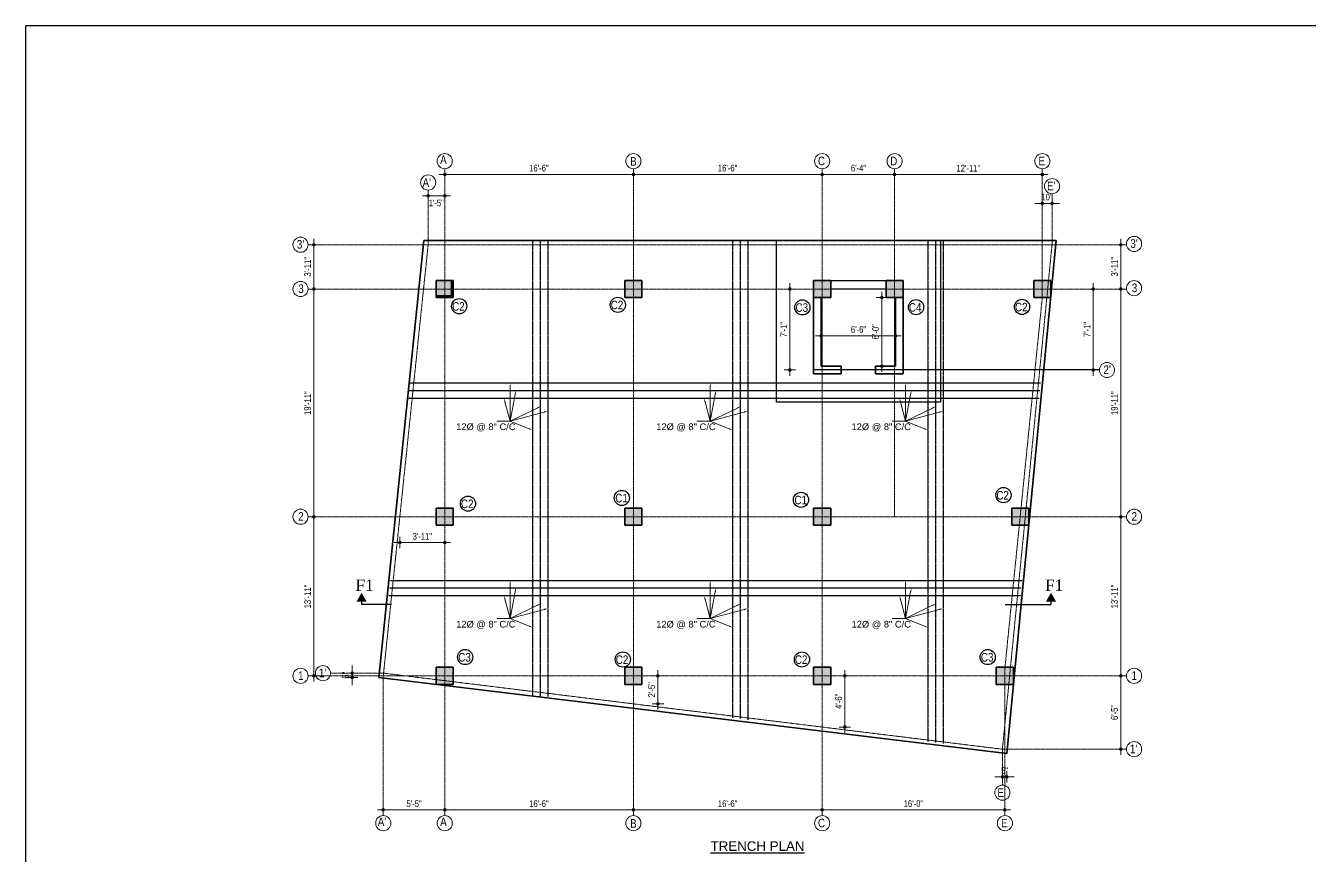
# Model space of a CAD drawing. Header units: inches. Extents: x 57837 to 133168, y 6972 to 27776.
# Drawn here: x 58634 to 59982, y 16868 to 17738 of the extents above; entities that cross this region are included whole.
import ezdxf

# ---------------------------------------------------------------- set-up
doc = ezdxf.new("R2010")
doc.units = ezdxf.units.IN
doc.header["$MEASUREMENT"] = 0
doc.linetypes.add('CENTER', pattern=[2, 1.25, -0.25, 0.25, -0.25])
doc.linetypes.add('CENTER2', pattern=[1.125, 0.75, -0.125, 0.125, -0.125])
for name, color, linetype, lineweight in [('0.15L', 210, 'Continuous', 15), ('CENTER', 9, 'CENTER', 5), ('col', 20, 'Continuous', 35), ('DIM', 2, 'Continuous', 13), ('rod position', 1, 'Continuous', 30)]:
    doc.layers.add(name, color=color, linetype=linetype, lineweight=lineweight)
doc.layers.add('LINE', color=3, linetype='Continuous')
doc.layers.add('text', color=255, linetype='Continuous')
doc.styles.add('Arial', font='arial.ttf', dxfattribs={"height": 6.5})
doc.styles.get("Standard").update_dxf_attribs({"font": 'ARIALN.TTF', "height": 7})
doc.styles.add('style1', font='times.ttf', dxfattribs={"height": 8})

msp = doc.modelspace()

# ---------------------------------------------------------------- hatches: boundary and pattern name
at = {"lineweight": 13}
h = msp.add_hatch(color=256, dxfattribs=at)
edge = h.paths.add_edge_path()
edge.add_arc((59074.3, 17582.4), 1.42, 0, 360)
h = msp.add_hatch(color=256, dxfattribs=at)
edge = h.paths.add_edge_path()
edge.add_arc((59272.3, 17582.4), 1.42, 0, 360)
h = msp.add_hatch(color=256, dxfattribs=at)
edge = h.paths.add_edge_path()
edge.add_arc((59272.3, 17582.4), 1.42, 0, 360)
h = msp.add_hatch(color=256, dxfattribs=at)
edge = h.paths.add_edge_path()
edge.add_arc((59470.5, 17582.4), 1.42, 0, 360)
h = msp.add_hatch(color=256, dxfattribs=at)
edge = h.paths.add_edge_path()
edge.add_arc((59470.5, 17582.4), 1.42, 0, 360)
h = msp.add_hatch(color=256, dxfattribs=at)
edge = h.paths.add_edge_path()
edge.add_arc((59546.5, 17582.4), 1.42, 0, 360)
h = msp.add_hatch(color=256, dxfattribs=at)
edge = h.paths.add_edge_path()
edge.add_arc((59546.5, 17582.4), 1.42, 0, 360)
h = msp.add_hatch(color=256, dxfattribs=at)
edge = h.paths.add_edge_path()
edge.add_arc((59701.5, 17582.4), 1.42, 0, 360)
h = msp.add_hatch(color=256, dxfattribs=at)
edge = h.paths.add_edge_path()
edge.add_arc((59056.9, 17559.9), 1.42, 0, 360)
h = msp.add_hatch(color=256, dxfattribs=at)
edge = h.paths.add_edge_path()
edge.add_arc((59074.3, 17559.9), 1.42, 0, 360)
h = msp.add_hatch(color=256, dxfattribs=at)
edge = h.paths.add_edge_path()
edge.add_arc((59701.5, 17552), 1.42, 0, 360)
h = msp.add_hatch(color=256, dxfattribs=at)
edge = h.paths.add_edge_path()
edge.add_arc((59711.7, 17552), 1.42, 0, 360)
h = msp.add_hatch(color=256, dxfattribs=at)
edge = h.paths.add_edge_path()
edge.add_arc((58936.9, 17508.6), 1.42, 0, 360)
h = msp.add_hatch(color=256, dxfattribs=at)
edge = h.paths.add_edge_path()
edge.add_arc((59783.8, 17508.6), 1.42, 0, 360)
h = msp.add_hatch(color=256, dxfattribs=at)
edge = h.paths.add_edge_path()
edge.add_arc((58936.9, 17462.1), 1.42, 0, 360)
h = msp.add_hatch(color=256, dxfattribs=at)
edge = h.paths.add_edge_path()
edge.add_arc((58936.9, 17462.1), 1.42, 0, 360)
h = msp.add_hatch(color=256, dxfattribs=at)
edge = h.paths.add_edge_path()
edge.add_arc((59436.6, 17462.1), 1.42, 0, 360)
h = msp.add_hatch(color=256, dxfattribs=at)
edge = h.paths.add_edge_path()
edge.add_arc((59755, 17462.1), 1.42, 0, 360)
h = msp.add_hatch(color=256, dxfattribs=at)
edge = h.paths.add_edge_path()
edge.add_arc((59783.8, 17462.1), 1.42, 0, 360)
h = msp.add_hatch(color=256, dxfattribs=at)
edge = h.paths.add_edge_path()
edge.add_arc((59783.8, 17462.1), 1.42, 0, 360)
h = msp.add_hatch(color=256, dxfattribs=at)
edge = h.paths.add_edge_path()
edge.add_arc((59533.1, 17453.1), 1.42, 0, 360)
h = msp.add_hatch(color=256, dxfattribs=at)
edge = h.paths.add_edge_path()
edge.add_arc((59469.5, 17413), 1.42, 0, 360)
h = msp.add_hatch(color=256, dxfattribs=at)
edge = h.paths.add_edge_path()
edge.add_arc((59547.5, 17413), 1.42, 0, 360)
h = msp.add_hatch(color=256, dxfattribs=at)
edge = h.paths.add_edge_path()
edge.add_arc((59533.1, 17381.1), 1.42, 0, 360)
h = msp.add_hatch(color=256, dxfattribs=at)
edge = h.paths.add_edge_path()
edge.add_arc((59436.6, 17377.1), 1.42, 0, 360)
h = msp.add_hatch(color=256, dxfattribs=at)
edge = h.paths.add_edge_path()
edge.add_arc((59755, 17377.1), 1.42, 0, 360)
h = msp.add_hatch(color=256, dxfattribs=at)
edge = h.paths.add_edge_path()
edge.add_arc((58936.9, 17223.1), 1.42, 0, 360)
h = msp.add_hatch(color=256, dxfattribs=at)
edge = h.paths.add_edge_path()
edge.add_arc((58936.9, 17223.1), 1.42, 0, 360)
h = msp.add_hatch(color=256, dxfattribs=at)
edge = h.paths.add_edge_path()
edge.add_arc((59783.8, 17223.1), 1.42, 0, 360)
h = msp.add_hatch(color=256, dxfattribs=at)
edge = h.paths.add_edge_path()
edge.add_arc((59783.8, 17223.1), 1.42, 0, 360)
h = msp.add_hatch(color=256, dxfattribs=at)
edge = h.paths.add_edge_path()
edge.add_arc((59027.2, 17196), 1.42, 0, 360)
h = msp.add_hatch(color=256, dxfattribs=at)
edge = h.paths.add_edge_path()
edge.add_arc((59074.3, 17196), 1.42, 0, 360)
h = msp.add_hatch(color=256, dxfattribs=at)
edge = h.paths.add_edge_path()
edge.add_arc((58936.9, 17056.1), 1.42, 0, 360)
h = msp.add_hatch(color=256, dxfattribs=at)
edge = h.paths.add_edge_path()
edge.add_arc((58977, 17058.9), 1.42, 0, 360)
h = msp.add_hatch(color=256, dxfattribs=at)
edge = h.paths.add_edge_path()
edge.add_arc((59298.1, 17056.1), 1.42, 0, 360)
h = msp.add_hatch(color=256, dxfattribs=at)
edge = h.paths.add_edge_path()
edge.add_arc((59494.3, 17056.1), 1.42, 0, 360)
h = msp.add_hatch(color=256, dxfattribs=at)
edge = h.paths.add_edge_path()
edge.add_arc((59783.8, 17056.1), 1.42, 0, 360)
h = msp.add_hatch(color=256, dxfattribs=at)
edge = h.paths.add_edge_path()
edge.add_arc((59783.8, 17056.1), 1.42, 0, 360)
h = msp.add_hatch(color=256, dxfattribs=at)
edge = h.paths.add_edge_path()
edge.add_arc((58977, 17054.4), 1.42, 0, 360)
h = msp.add_hatch(color=256, dxfattribs=at)
edge = h.paths.add_edge_path()
edge.add_arc((59298.1, 17026.7), 1.42, 0, 360)
h = msp.add_hatch(color=256, dxfattribs=at)
edge = h.paths.add_edge_path()
edge.add_arc((59494.3, 17002.4), 1.42, 0, 360)
h = msp.add_hatch(color=256, dxfattribs=at)
edge = h.paths.add_edge_path()
edge.add_arc((59783.8, 16979.1), 1.42, 0, 360)
h = msp.add_hatch(color=256, dxfattribs=at)
edge = h.paths.add_edge_path()
edge.add_arc((59659.6, 16950), 1.42, 0, 360)
h = msp.add_hatch(color=256, dxfattribs=at)
edge = h.paths.add_edge_path()
edge.add_arc((59664.1, 16950), 1.42, 0, 360)
h = msp.add_hatch(color=256, dxfattribs=at)
edge = h.paths.add_edge_path()
edge.add_arc((59009.8, 16915.4), 1.42, 0, 360)
h = msp.add_hatch(color=256, dxfattribs=at)
edge = h.paths.add_edge_path()
edge.add_arc((59074.3, 16915.4), 1.42, 0, 360)
h = msp.add_hatch(color=256, dxfattribs=at)
edge = h.paths.add_edge_path()
edge.add_arc((59074.3, 16915.4), 1.42, 0, 360)
h = msp.add_hatch(color=256, dxfattribs=at)
edge = h.paths.add_edge_path()
edge.add_arc((59272.3, 16915.4), 1.42, 0, 360)
h = msp.add_hatch(color=256, dxfattribs=at)
edge = h.paths.add_edge_path()
edge.add_arc((59272.3, 16915.4), 1.42, 0, 360)
h = msp.add_hatch(color=256, dxfattribs=at)
edge = h.paths.add_edge_path()
edge.add_arc((59470.5, 16915.4), 1.42, 0, 360)
h = msp.add_hatch(color=256, dxfattribs=at)
edge = h.paths.add_edge_path()
edge.add_arc((59470.5, 16915.4), 1.42, 0, 360)
h = msp.add_hatch(color=256, dxfattribs=at)
edge = h.paths.add_edge_path()
edge.add_arc((59662.3, 16915.4), 1.42, 0, 360)
at = {"layer": 'col'}
h = msp.add_hatch(color=256, dxfattribs=at)
h.paths.add_polyline_path([(59263.3, 17453.1), (59281.3, 17453.1), (59281.3, 17471.1), (59263.3, 17471.1)])
h.paths.add_polyline_path([(59263.3, 17047.1), (59281.3, 17047.1), (59281.3, 17065.1), (59263.3, 17065.1)])
h.paths.add_polyline_path([(59065.3, 17047.1), (59083.3, 17047.1), (59083.3, 17065.1), (59065.3, 17065.1)])
h.paths.add_polyline_path([(59065.3, 17453.1), (59083.3, 17453.1), (59083.3, 17471.1), (59065.3, 17471.1)])
h.paths.add_polyline_path([(59065.3, 17214.1), (59083.3, 17214.1), (59083.3, 17232.1), (59065.3, 17232.1)])
h.paths.add_polyline_path([(59263.3, 17214.1), (59281.3, 17214.1), (59281.3, 17232.1), (59263.3, 17232.1)])
h.paths.add_polyline_path([(59653.1, 17047.1), (59671.1, 17047.1), (59671.1, 17065.1), (59653.1, 17065.1)])
h.paths.add_polyline_path([(59669.4, 17214.1), (59687.4, 17214.1), (59687.4, 17232.1), (59669.4, 17232.1)])
h.paths.add_polyline_path([(59461.5, 17047.1), (59479.5, 17047.1), (59479.5, 17065.1), (59461.5, 17065.1)])
h.paths.add_polyline_path([(59461.5, 17214.1), (59479.5, 17214.1), (59479.5, 17232.1), (59461.5, 17232.1)])
h.paths.add_polyline_path([(59692.5, 17453.1), (59710.5, 17453.1), (59710.5, 17471.1), (59692.5, 17471.1)])
h.paths.add_polyline_path([(59537.5, 17453.1), (59555.5, 17453.1), (59555.5, 17471.1), (59537.5, 17471.1)])
h.paths.add_polyline_path([(59461.5, 17453.1), (59479.5, 17453.1), (59479.5, 17471.1), (59461.5, 17471.1)])

# ---------------------------------------------------------------- linework, layer by layer
at = {"color": 1}
for p, q in [((58634.5, 15631.1), (58634.5, 17738.5)), ((58634.5, 17738.5), (61514.5, 17738.5))]:
    msp.add_line(p, q, dxfattribs=at)
at = {"lineweight": 13}
for p, q in [((59080.3, 17582.4), (59068.3, 17582.4)), ((59074.3, 17576.4), (59074.3, 17588.4)), ((59266.3, 17582.4), (59278.3, 17582.4)), ((59278.3, 17582.4), (59266.3, 17582.4)), ((59272.3, 17588.4), (59272.3, 17576.4)), ((59272.3, 17576.4), (59272.3, 17588.4)), ((59476.5, 17582.4), (59464.5, 17582.4)), ((59464.5, 17582.4), (59476.5, 17582.4)), ((59470.5, 17576.4), (59470.5, 17588.4)), ((59470.5, 17588.4), (59470.5, 17576.4)), ((59540.5, 17582.4), (59552.5, 17582.4)), ((59552.5, 17582.4), (59540.5, 17582.4)), ((59546.5, 17588.4), (59546.5, 17576.4)), ((59546.5, 17576.4), (59546.5, 17588.4)), ((59695.5, 17582.4), (59707.5, 17582.4)), ((59701.5, 17588.4), (59701.5, 17576.4)), ((59062.9, 17559.9), (59050.9, 17559.9)), ((59056.9, 17553.9), (59056.9, 17565.9)), ((59068.3, 17559.9), (59080.3, 17559.9)), ((59074.3, 17565.9), (59074.3, 17553.9)), ((59701.5, 17558), (59701.5, 17546)), ((59711.7, 17546), (59711.7, 17558)), ((59695.5, 17552), (59707.5, 17552)), ((59717.7, 17552), (59705.7, 17552)), ((58936.9, 17502.6), (58936.9, 17514.6)), ((59783.8, 17502.6), (59783.8, 17514.6)), ((58930.9, 17508.6), (58942.9, 17508.6)), ((59777.8, 17508.6), (59789.8, 17508.6)), ((58930.9, 17462.1), (58942.9, 17462.1)), ((58942.9, 17462.1), (58930.9, 17462.1)), ((58936.9, 17456.1), (58936.9, 17468.1)), ((58936.9, 17468.1), (58936.9, 17456.1)), ((59430.6, 17462.1), (59442.6, 17462.1)), ((59436.6, 17456.1), (59436.6, 17468.1)), ((59749, 17462.1), (59761, 17462.1)), ((59755, 17456.1), (59755, 17468.1)), ((59777.8, 17462.1), (59789.8, 17462.1)), ((59789.8, 17462.1), (59777.8, 17462.1)), ((59783.8, 17456.1), (59783.8, 17468.1)), ((59783.8, 17468.1), (59783.8, 17456.1)), ((59527.1, 17453.1), (59539.1, 17453.1)), ((59533.1, 17447.1), (59533.1, 17459.1)), ((59475.5, 17413), (59463.5, 17413)), ((59469.5, 17407), (59469.5, 17419)), ((59541.5, 17413), (59553.5, 17413)), ((59547.5, 17419), (59547.5, 17407)), ((59436.6, 17383.1), (59436.6, 17371.1)), ((59539.1, 17381.1), (59527.1, 17381.1)), ((59533.1, 17387.1), (59533.1, 17375.1)), ((59755, 17383.1), (59755, 17371.1)), ((59442.6, 17377.1), (59430.6, 17377.1)), ((59761, 17377.1), (59749, 17377.1)), ((58930.9, 17223.1), (58942.9, 17223.1)), ((58942.9, 17223.1), (58930.9, 17223.1)), ((58936.9, 17217.1), (58936.9, 17229.1)), ((58936.9, 17229.1), (58936.9, 17217.1)), ((59777.8, 17223.1), (59789.8, 17223.1)), ((59789.8, 17223.1), (59777.8, 17223.1)), ((59783.8, 17217.1), (59783.8, 17229.1)), ((59783.8, 17229.1), (59783.8, 17217.1)), ((59033.2, 17196), (59021.2, 17196)), ((59027.2, 17190), (59027.2, 17202)), ((59068.3, 17196), (59080.3, 17196)), ((59074.3, 17202), (59074.3, 17190)), ((58936.9, 17062.1), (58936.9, 17050.1)), ((58983, 17058.9), (58971, 17058.9)), ((58977, 17064.9), (58977, 17052.9)), ((58977, 17048.4), (58977, 17060.4)), ((59298.1, 17050.1), (59298.1, 17062.1)), ((59494.3, 17050.1), (59494.3, 17062.1)), ((59783.8, 17062.1), (59783.8, 17050.1)), ((59783.8, 17050.1), (59783.8, 17062.1)), ((58942.9, 17056.1), (58930.9, 17056.1)), ((58971, 17054.4), (58983, 17054.4)), ((59292.1, 17056.1), (59304.1, 17056.1)), ((59488.3, 17056.1), (59500.3, 17056.1)), ((59789.8, 17056.1), (59777.8, 17056.1)), ((59777.8, 17056.1), (59789.8, 17056.1)), ((59298.1, 17032.7), (59298.1, 17020.7)), ((59304.1, 17026.7), (59292.1, 17026.7)), ((59500.3, 17002.4), (59488.3, 17002.4)), ((59494.3, 17008.4), (59494.3, 16996.4)), ((59789.8, 16979.1), (59777.8, 16979.1)), ((59783.8, 16985.1), (59783.8, 16973.1)), ((59653.6, 16950), (59665.6, 16950)), ((59670.1, 16950), (59658.1, 16950)), ((59659.6, 16956), (59659.6, 16944)), ((59664.1, 16944), (59664.1, 16956)), ((59015.8, 16915.4), (59003.8, 16915.4)), ((59009.8, 16909.4), (59009.8, 16921.4)), ((59080.3, 16915.4), (59068.3, 16915.4)), ((59068.3, 16915.4), (59080.3, 16915.4)), ((59074.3, 16909.4), (59074.3, 16921.4)), ((59074.3, 16921.4), (59074.3, 16909.4)), ((59266.3, 16915.4), (59278.3, 16915.4)), ((59278.3, 16915.4), (59266.3, 16915.4)), ((59272.3, 16921.4), (59272.3, 16909.4)), ((59272.3, 16909.4), (59272.3, 16921.4)), ((59464.5, 16915.4), (59476.5, 16915.4)), ((59476.5, 16915.4), (59464.5, 16915.4)), ((59470.5, 16921.4), (59470.5, 16909.4)), ((59470.5, 16909.4), (59470.5, 16921.4)), ((59656.3, 16915.4), (59668.3, 16915.4)), ((59662.3, 16921.4), (59662.3, 16909.4))]:
    msp.add_line(p, q, dxfattribs=at)
at = {"color": 6}
for p, q in [((59422.5, 17513.1), (59594.5, 17513.1)), ((59422.5, 17343.5), (59422.5, 17513.1)), ((59594.5, 17513.1), (59594.5, 17343.5)), ((59594.5, 17343.5), (59422.5, 17343.5))]:
    msp.add_line(p, q, dxfattribs=at)
for p, q in [((59479.5, 17471.1), (59537.5, 17471.1)), ((59537.5, 17462.1), (59479.5, 17462.1)), ((59761.5, 17377.1), (59461.5, 17377.1))]:
    msp.add_line(p, q)
at = {"lineweight": 13}
for centre in [(59074.3, 17582.4), (59272.3, 17582.4), (59272.3, 17582.4), (59470.5, 17582.4), (59470.5, 17582.4), (59546.5, 17582.4), (59546.5, 17582.4), (59701.5, 17582.4), (59056.9, 17559.9), (59074.3, 17559.9), (59701.5, 17552), (59711.7, 17552), (58936.9, 17508.6), (59783.8, 17508.6), (58936.9, 17462.1), (58936.9, 17462.1), (59436.6, 17462.1), (59755, 17462.1), (59783.8, 17462.1), (59783.8, 17462.1), (59533.1, 17453.1), (59469.5, 17413), (59547.5, 17413), (59533.1, 17381.1), (59436.6, 17377.1), (59755, 17377.1), (58936.9, 17223.1), (58936.9, 17223.1), (59783.8, 17223.1), (59783.8, 17223.1), (59027.2, 17196), (59074.3, 17196), (58936.9, 17056.1), (58977, 17058.9), (59298.1, 17056.1), (59494.3, 17056.1), (59783.8, 17056.1), (59783.8, 17056.1), (58977, 17054.4), (59298.1, 17026.7), (59494.3, 17002.4), (59783.8, 16979.1), (59659.6, 16950), (59664.1, 16950), (59009.8, 16915.4), (59074.3, 16915.4), (59074.3, 16915.4), (59272.3, 16915.4), (59272.3, 16915.4), (59470.5, 16915.4), (59470.5, 16915.4), (59662.3, 16915.4)]:
    msp.add_circle(centre, 1.42, dxfattribs=at)
at = {"layer": '0.15L', "lineweight": 18}
for centre in [(59074.3, 17596.3), (59272.3, 17596.3), (59470.5, 17596.3), (59546.5, 17596.3), (59701.5, 17596.3), (59056.9, 17573.8), (59711.7, 17570.1), (58923, 17508.6), (59797.8, 17509.4), (58923, 17462.1), (59797.8, 17462.9), (59769.4, 17377.1), (58923, 17223.1), (59797.8, 17223.1), (58923, 17056.1), (58946.5, 17058.9), (59797.8, 17056.1), (59797.8, 16979.1), (59659.6, 16933.5), (59009.8, 16901.4), (59074.3, 16901.4), (59272.3, 16901.4), (59470.5, 16901.4), (59662.3, 16901.4)]:
    msp.add_circle(centre, 7.95, dxfattribs=at)
at = {"layer": 'CENTER'}
for p, q in [((59074.3, 17582.4), (59074.3, 16915.4)), ((59272.3, 17582.4), (59272.3, 16915.4)), ((59470.5, 17582.4), (59470.5, 16915.4)), ((59546.5, 17223.7), (59546.5, 17582.4)), ((59701.5, 17453.5), (59701.5, 17582.4)), ((59789.8, 17462.1), (58936.9, 17462.1)), ((59662.3, 17065.1), (59701.5, 17453.5)), ((59789.8, 17223.1), (58936.9, 17223.1)), ((59662.3, 16915.4), (59662.3, 17065.1)), ((59789.8, 17056.1), (58936.9, 17056.1))]:
    msp.add_line(p, q, dxfattribs=at)
at = {"layer": 'CENTER', "color": 8, "true_color": 0x707070}
for p, q in [((59056.9, 17508.6), (59056.9, 17565.9)), ((59711.7, 17562.1), (59711.7, 17508.6)), ((59789.8, 17508.6), (58936.9, 17508.6)), ((59009.8, 17056.1), (59056.9, 17508.6)), ((59711.7, 17508.6), (59659.6, 16979.1)), ((58954.5, 17058.9), (59010.1, 17058.9)), ((59010.1, 17058.9), (59659.6, 16979.1)), ((59009.8, 16909.4), (59009.8, 17056.1)), ((59659.6, 16979.1), (59789.8, 16979.1)), ((59659.6, 16979.1), (59659.6, 16941.5))]:
    msp.add_line(p, q, dxfattribs=at)
at = {"layer": 'col'}
for p, q in [((59052.4, 17513.1), (59005.3, 17054.4)), ((59716.2, 17513.1), (59052.4, 17513.1)), ((59664.1, 16974.6), (59716.2, 17513.1)), ((59083.3, 17471.1), (59065.3, 17471.1)), ((59065.3, 17471.1), (59065.3, 17453.1)), ((59081.3, 17471.1), (59065.3, 17471.1)), ((59065.3, 17471.1), (59065.3, 17455.1)), ((59081.3, 17455.1), (59081.3, 17471.1)), ((59083.3, 17453.1), (59083.3, 17471.1)), ((59281.3, 17471.1), (59263.3, 17471.1)), ((59263.3, 17471.1), (59263.3, 17453.1)), ((59281.3, 17453.1), (59281.3, 17471.1)), ((59479.5, 17471.1), (59461.5, 17471.1)), ((59461.5, 17471.1), (59461.5, 17453.1)), ((59461.5, 17373.1), (59461.5, 17461.1)), ((59479.5, 17453.1), (59479.5, 17471.1)), ((59555.5, 17471.1), (59537.5, 17471.1)), ((59537.5, 17471.1), (59537.5, 17453.1)), ((59555.5, 17453.1), (59555.5, 17471.1)), ((59555.5, 17461.1), (59555.5, 17373.1)), ((59710.5, 17471.1), (59692.5, 17471.1)), ((59692.5, 17471.1), (59692.5, 17453.1)), ((59710.5, 17453.1), (59710.5, 17471.1)), ((59065.3, 17455.1), (59081.3, 17455.1)), ((59065.3, 17453.1), (59083.3, 17453.1)), ((59263.3, 17453.1), (59281.3, 17453.1)), ((59461.5, 17453.1), (59479.5, 17453.1)), ((59469.5, 17453.1), (59469.5, 17381.1)), ((59537.5, 17453.1), (59555.5, 17453.1)), ((59547.5, 17381.1), (59547.5, 17453.1)), ((59692.5, 17453.1), (59710.5, 17453.1)), ((59469.5, 17381.1), (59490.5, 17381.1)), ((59490.5, 17381.1), (59490.5, 17373.1)), ((59526.5, 17373.1), (59526.5, 17381.1)), ((59526.5, 17381.1), (59547.5, 17381.1)), ((59490.5, 17373.1), (59461.5, 17373.1)), ((59555.5, 17373.1), (59526.5, 17373.1)), ((59083.3, 17232.1), (59065.3, 17232.1)), ((59065.3, 17232.1), (59065.3, 17214.1)), ((59083.3, 17214.1), (59083.3, 17232.1)), ((59281.3, 17232.1), (59263.3, 17232.1)), ((59263.3, 17232.1), (59263.3, 17214.1)), ((59281.3, 17214.1), (59281.3, 17232.1)), ((59479.5, 17232.1), (59461.5, 17232.1)), ((59461.5, 17232.1), (59461.5, 17214.1)), ((59479.5, 17214.1), (59479.5, 17232.1)), ((59687.4, 17232.1), (59669.4, 17232.1)), ((59669.4, 17232.1), (59669.4, 17214.1)), ((59687.4, 17214.1), (59687.4, 17232.1)), ((59065.3, 17214.1), (59083.3, 17214.1)), ((59263.3, 17214.1), (59281.3, 17214.1)), ((59461.5, 17214.1), (59479.5, 17214.1)), ((59669.4, 17214.1), (59687.4, 17214.1)), ((59083.3, 17065.1), (59065.3, 17065.1)), ((59065.3, 17065.1), (59065.3, 17047.1)), ((59083.3, 17047.1), (59083.3, 17065.1)), ((59281.3, 17065.1), (59263.3, 17065.1)), ((59263.3, 17065.1), (59263.3, 17047.1)), ((59281.3, 17047.1), (59281.3, 17065.1)), ((59479.5, 17065.1), (59461.5, 17065.1)), ((59461.5, 17065.1), (59461.5, 17047.1)), ((59479.5, 17047.1), (59479.5, 17065.1)), ((59671.1, 17065.1), (59653.1, 17065.1)), ((59653.1, 17065.1), (59653.1, 17047.1)), ((59671.1, 17047.1), (59671.1, 17065.1)), ((59005.3, 17054.4), (59664.1, 16974.6)), ((59065.3, 17047.1), (59083.3, 17047.1)), ((59263.3, 17047.1), (59281.3, 17047.1)), ((59461.5, 17047.1), (59479.5, 17047.1)), ((59653.1, 17047.1), (59671.1, 17047.1))]:
    msp.add_line(p, q, dxfattribs=at)
at = {"layer": 'DIM'}
for p, q in [((59078.3, 17582.4), (59268.3, 17582.4)), ((59466.5, 17582.4), (59276.3, 17582.4)), ((59474.5, 17582.4), (59542.5, 17582.4)), ((59550.5, 17582.4), (59697.5, 17582.4)), ((59070.3, 17559.9), (59060.9, 17559.9)), ((59697.5, 17552), (59693.5, 17552)), ((59701.5, 17552), (59711.7, 17552)), ((59715.7, 17552), (59719.7, 17552)), ((58936.9, 17466.1), (58936.9, 17504.6)), ((59783.8, 17504.6), (59783.8, 17466.1)), ((58936.9, 17458.1), (58936.9, 17227.1)), ((59436.6, 17458.1), (59436.6, 17381.1)), ((59533.1, 17449.1), (59533.1, 17385.1)), ((59755, 17381.1), (59755, 17458.1)), ((59783.8, 17227.1), (59783.8, 17458.1)), ((59473.5, 17413), (59543.5, 17413)), ((58936.9, 17060.1), (58936.9, 17219.1)), ((59783.8, 17060.1), (59783.8, 17219.1)), ((59070.3, 17196), (59031.2, 17196)), ((58977, 17062.9), (58977, 17066.9)), ((58977, 17054.4), (58977, 17058.9)), ((58977, 17050.4), (58977, 17046.4)), ((59298.1, 17052.1), (59298.1, 17030.7)), ((59494.3, 17052.1), (59494.3, 17006.4)), ((59783.8, 17052.1), (59783.8, 16983.1)), ((59655.6, 16950), (59651.6, 16950)), ((59659.6, 16950), (59664.1, 16950)), ((59668.1, 16950), (59672.1, 16950)), ((59070.3, 16915.4), (59013.8, 16915.4)), ((59078.3, 16915.4), (59268.3, 16915.4)), ((59276.3, 16915.4), (59466.5, 16915.4)), ((59474.5, 16915.4), (59658.3, 16915.4))]:
    msp.add_line(p, q, dxfattribs=at)
at = {"layer": 'DIM', "lineweight": 13}
for p, q in [((59143, 17359.5), (59143, 17323.4)), ((59353, 17359.5), (59353, 17323.4)), ((59558, 17359.5), (59558, 17323.4)), ((59137.5, 17343.6), (59143, 17323.4)), ((59148.2, 17351.5), (59143, 17323.4)), ((59347.5, 17343.6), (59353, 17323.4)), ((59358.2, 17351.5), (59353, 17323.4)), ((59552.5, 17343.6), (59558, 17323.4)), ((59563.2, 17351.5), (59558, 17323.4)), ((59171.4, 17337.2), (59143, 17323.4)), ((59178.6, 17332.9), (59143, 17323.4)), ((59381.4, 17337.2), (59353, 17323.4)), ((59388.6, 17332.9), (59353, 17323.4)), ((59586.4, 17337.2), (59558, 17323.4)), ((59593.6, 17332.9), (59558, 17323.4)), ((59143, 17323.4), (59129, 17323.4)), ((59162.8, 17315.5), (59143, 17323.4)), ((59353, 17323.4), (59339, 17323.4)), ((59372.8, 17315.5), (59353, 17323.4)), ((59558, 17323.4), (59544, 17323.4)), ((59577.8, 17315.5), (59558, 17323.4)), ((59143, 17152.3), (59143, 17116.2)), ((59353, 17152.3), (59353, 17116.2)), ((59558, 17152.3), (59558, 17116.2)), ((59148.2, 17144.4), (59143, 17116.2)), ((59358.2, 17144.4), (59353, 17116.2)), ((59563.2, 17144.4), (59558, 17116.2)), ((59137.5, 17136.5), (59143, 17116.2)), ((59171.4, 17130.1), (59143, 17116.2)), ((59178.6, 17125.8), (59143, 17116.2)), ((59347.5, 17136.5), (59353, 17116.2)), ((59381.4, 17130.1), (59353, 17116.2)), ((59388.6, 17125.8), (59353, 17116.2)), ((59552.5, 17136.5), (59558, 17116.2)), ((59586.4, 17130.1), (59558, 17116.2)), ((59593.6, 17125.8), (59558, 17116.2)), ((59143, 17116.2), (59129, 17116.2)), ((59162.8, 17108.3), (59143, 17116.2)), ((59353, 17116.2), (59339, 17116.2)), ((59372.8, 17108.3), (59353, 17116.2)), ((59558, 17116.2), (59544, 17116.2)), ((59577.8, 17108.3), (59558, 17116.2))]:
    msp.add_line(p, q, dxfattribs=at)
for points in [[(59142.3, 17359.5), (59143, 17363.5), (59143.6, 17359.5)], [(59147.6, 17351.7), (59149, 17355.5), (59148.9, 17351.4)], [(59352.3, 17359.5), (59353, 17363.5), (59353.6, 17359.5)], [(59357.6, 17351.7), (59359, 17355.5), (59358.9, 17351.4)], [(59557.3, 17359.5), (59558, 17363.5), (59558.6, 17359.5)], [(59562.6, 17351.7), (59564, 17355.5), (59563.9, 17351.4)], [(59136.9, 17343.4), (59136.5, 17347.5), (59138.2, 17343.8)], [(59346.9, 17343.4), (59346.5, 17347.5), (59348.2, 17343.8)], [(59551.9, 17343.4), (59551.5, 17347.5), (59553.2, 17343.8)], [(59171.1, 17337.8), (59175, 17339), (59171.7, 17336.6)], [(59178.4, 17333.6), (59182.5, 17334), (59178.8, 17332.3)], [(59381.1, 17337.8), (59385, 17339), (59381.7, 17336.6)], [(59388.4, 17333.6), (59392.5, 17334), (59388.8, 17332.3)], [(59586.1, 17337.8), (59590, 17339), (59586.7, 17336.6)], [(59593.4, 17333.6), (59597.5, 17334), (59593.8, 17332.3)], [(59163, 17316.1), (59166.5, 17314), (59162.5, 17314.8)], [(59373, 17316.1), (59376.5, 17314), (59372.5, 17314.8)], [(59578, 17316.1), (59581.5, 17314), (59577.5, 17314.8)], [(59142.3, 17152.3), (59143, 17156.3), (59143.6, 17152.3)], [(59352.3, 17152.3), (59353, 17156.3), (59353.6, 17152.3)], [(59557.3, 17152.3), (59558, 17156.3), (59558.6, 17152.3)], [(59136.9, 17136.3), (59136.5, 17140.3), (59138.2, 17136.6)], [(59147.6, 17144.5), (59149, 17148.3), (59148.9, 17144.3)], [(59346.9, 17136.3), (59346.5, 17140.3), (59348.2, 17136.6)], [(59357.6, 17144.5), (59359, 17148.3), (59358.9, 17144.3)], [(59551.9, 17136.3), (59551.5, 17140.3), (59553.2, 17136.6)], [(59562.6, 17144.5), (59564, 17148.3), (59563.9, 17144.3)], [(59171.1, 17130.7), (59175, 17131.8), (59171.7, 17129.5)], [(59178.4, 17126.4), (59182.5, 17126.8), (59178.8, 17125.1)], [(59381.1, 17130.7), (59385, 17131.8), (59381.7, 17129.5)], [(59388.4, 17126.4), (59392.5, 17126.8), (59388.8, 17125.1)], [(59586.1, 17130.7), (59590, 17131.8), (59586.7, 17129.5)], [(59593.4, 17126.4), (59597.5, 17126.8), (59593.8, 17125.1)], [(59163, 17108.9), (59166.5, 17106.8), (59162.5, 17107.7)], [(59373, 17108.9), (59376.5, 17106.8), (59372.5, 17107.7)], [(59578, 17108.9), (59581.5, 17106.8), (59577.5, 17107.7)]]:
    msp.add_solid(points, dxfattribs=at)
at = {"layer": 'DIM'}
for points in [[(58981.8, 17134.1), (58987, 17143.3), (58992.3, 17134.1)], [(59705.3, 17134.1), (59710.6, 17143.3), (59715.9, 17134.1)]]:
    msp.add_solid(points, dxfattribs=at)
at = {"layer": 'LINE'}
for p, q in [((58987, 17134.1), (58987, 17131.1)), ((59018.6, 17131.1), (58987, 17131.1)), ((59662.6, 17131.1), (59710.6, 17131.1)), ((59710.6, 17134.1), (59710.6, 17131.1))]:
    msp.add_line(p, q, dxfattribs=at)
at = {"layer": 'rod position', "color": 3, "linetype": 'CENTER2'}
for p, q in [((59166.5, 17512.1), (59166.5, 17035.9)), ((59174.5, 17512.1), (59174.5, 17034.9)), ((59182.5, 17512.1), (59182.5, 17034)), ((59376.5, 17512.1), (59376.5, 17012)), ((59384.5, 17512.1), (59384.5, 17011)), ((59392.5, 17512.1), (59392.5, 17010)), ((59581.5, 17512.1), (59581.5, 16987.1)), ((59589.5, 17512.1), (59589.5, 16986.2)), ((59597.5, 17512.1), (59597.5, 16985.2))]:
    msp.add_line(p, q, dxfattribs=at)
at = {"layer": 'rod position'}
for p, q in [((59036.8, 17355.5), (59698.9, 17355.5)), ((59037.6, 17363.5), (59699.7, 17363.5)), ((59036, 17347.5), (59698.1, 17347.5)), ((59017.3, 17156.3), (59680.2, 17156.3)), ((59015.6, 17140.3), (59678.6, 17140.3)), ((59016.4, 17148.3), (59679.4, 17148.3))]:
    msp.add_line(p, q, dxfattribs=at)
at = {"layer": 'text', "color": 3}
for centre in [(59089.5, 17444), (59256, 17445.5), (59449.7, 17442.8), (59569, 17443), (59680.2, 17443.3), (59260.2, 17242.8), (59448.2, 17240.8), (59660.7, 17245.8), (59098.7, 17236.8), (59095.7, 17075.8), (59644.2, 17075.8), (59261.2, 17073.3), (59449.2, 17073.3)]:
    msp.add_circle(centre, 7.96, dxfattribs=at)

# ---------------------------------------------------------------- texts
at = {"layer": 'DIM'}
for s, p in [('16\'-6"', (59162.9, 17585.5)), ('16\'-6"', (59361, 17585.5)), ('6\'-4"', (59500.6, 17585.5)), ('12\'-11"', (59611.4, 17585.4)), ('1\'-5"', (59057.4, 17549)), ('10"', (59700.5, 17555.1)), ('6\'-6"', (59500.6, 17416.1)), ('3\'-11"', (59040.6, 17199.1)), ('5"', (59658.3, 16953.1)), ('5\'-5"', (59034.1, 16918.5)), ('16\'-6"', (59162.9, 16918.5)), ('16\'-6"', (59361, 16918.5)), ('16\'-0"', (59556, 16918.5))]:
    msp.add_text(s, height=7, dxfattribs=at).set_placement(p)
for s, p in [('3\'-11"', (58933.8, 17475.2)), ('3\'-11"', (59780.7, 17475.2)), ('7\'-1"', (59433.6, 17411.6)), ('6\'-0"', (59529.9, 17409.2)), ('7\'-1"', (59752, 17411.6)), ('19\'-11"', (58933.8, 17329.9)), ('19\'-11"', (59780.7, 17329.9)), ('13\'-11"', (58933.8, 17126.9)), ('13\'-11"', (59780.7, 17126.9)), ('5"', (58973.9, 17053.1)), ('2\'-5"', (59294.9, 17033.5)), ('4\'-6"', (59491.1, 17021.4)), ('6\'-5"', (59780.7, 17009.7))]:
    msp.add_text(s, height=7, rotation=90, dxfattribs=at).set_placement(p)
at = {"layer": 'text'}
for s, p in [('A', (59069.5, 17593.3)), ('B', (59268.9, 17591.6)), ('C', (59466, 17592)), ('D', (59541.8, 17591.9)), ('E', (59697.4, 17591.9)), ("A'", (59051, 17569.3)), ("E'", (59706.5, 17565.7)), ("3'", (59793.9, 17505.3)), ("3'", (58919.1, 17504.5)), ('3', (58920.6, 17458)), ('3', (59795.4, 17458.8)), ("2'", (59765.7, 17372.9)), ('2', (58920.5, 17218.9)), ('2', (59795.2, 17218.9)), ('1', (58920.4, 17051.9)), ("1'", (58942.2, 17054.7)), ('1', (59795.1, 17051.9)), ("1'", (59793.4, 16974.9)), ("E'", (59654.4, 16929.1)), ("A'", (59004, 16898.4)), ('A', (59069.5, 16898.4)), ('B', (59268.9, 16896.7)), ('C', (59466, 16897.1)), ('E', (59658.2, 16897))]:
    msp.add_text(s, height=9, dxfattribs=at).set_placement(p)
at = {"layer": 'text', "color": 3}
for s, p in [('C2', (59082, 17439.3)), ('C2', (59248.5, 17440.8)), ('C3', (59442.5, 17438.1)), ('C4', (59561.5, 17438.3)), ('C2', (59672.8, 17438.6)), ('C1', (59253.3, 17238.1)), ('C1', (59441.3, 17236.1)), ('C2', (59653.3, 17241.1)), ('C2', (59091.3, 17232.1)), ('C3', (59088.5, 17071.1)), ('C2', (59253.8, 17068.6)), ('C2', (59441.8, 17068.6)), ('C3', (59637, 17071.1))]:
    msp.add_text(s, height=9, dxfattribs=at).set_placement(p)
at = {"layer": 'text', "color": 3, "style": 'Arial'}
for p in [(59086.3, 17314), (59296.3, 17314), (59501.3, 17314), (59086.3, 17106.8), (59296.3, 17106.8), (59501.3, 17106.8)]:
    msp.add_text('12Ø @ 8" C/C', height=7, rotation=360, dxfattribs=at).set_placement(p)
at = {"layer": 'text'}
for s, height, style, p in [('F1', 12, 'style1', (58980.7, 17145.2)), ('F1', 12, 'style1', (59704.3, 17145.2)), ('%%UTRENCH PLAN', 10, 'Arial', (59353.3, 16872.4))]:
    msp.add_text(s, height=height, dxfattribs=dict(at, style=style)).set_placement(p)

doc.saveas('drawing.dxf')
